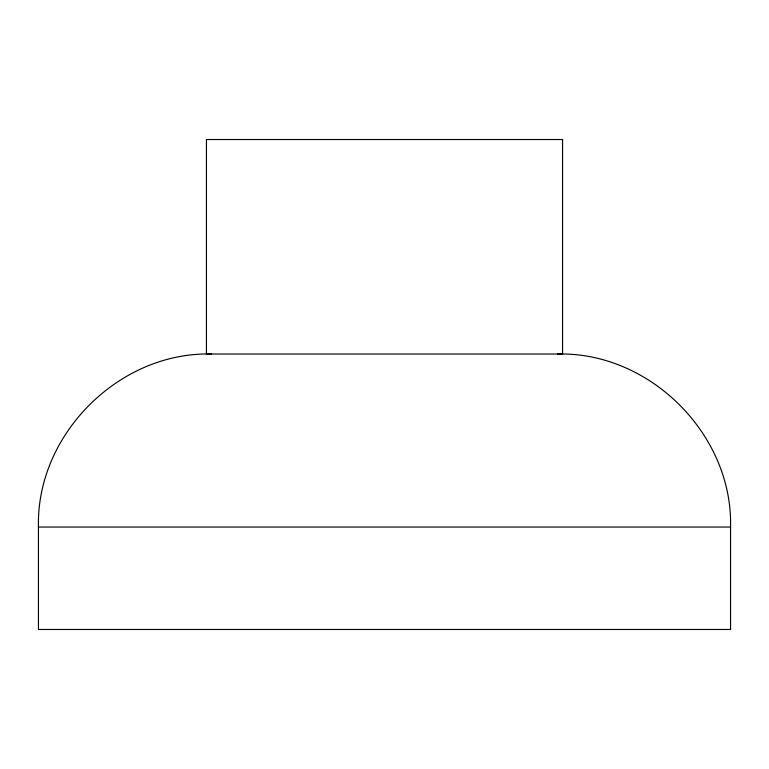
<?xml version="1.0" encoding="UTF-8"?>
<svg xmlns="http://www.w3.org/2000/svg" width="769" height="769" viewBox="0 0 769 769"><rect width="100%" height="100%" fill="white"/><g stroke="black" fill="none" stroke-linecap="round" stroke-linejoin="round"><path stroke-width="1.15" d="M557.525 354.019C649.968 351.654 732.915 434.6 730.55 527.044L730.55 629.475L38.45 629.475L38.45 527.044C36.085 434.6 119.032 351.654 211.475 354.019M38.45 527.044L730.55 527.044M562.562 139.525L206.438 139.525L206.438 354.019L562.562 354.019L562.562 139.525"/></g></svg>
